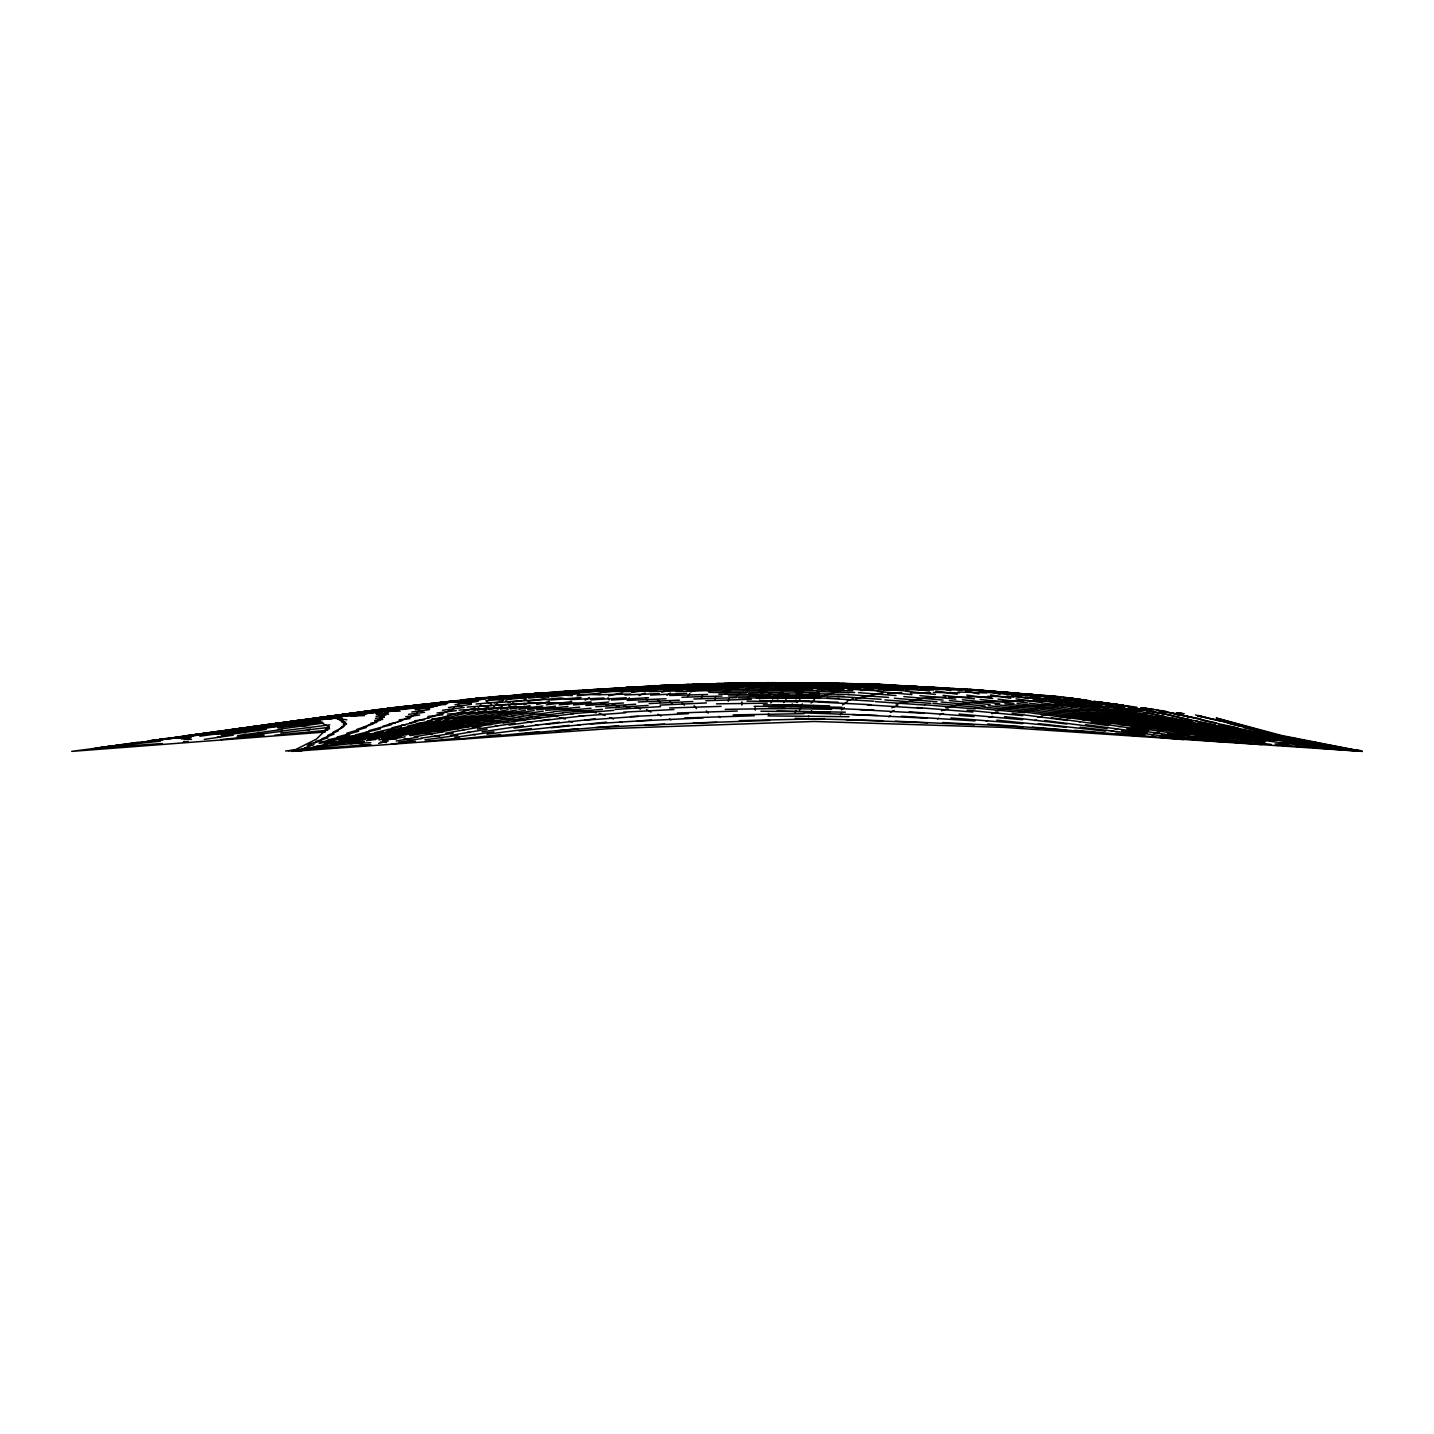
<?xml version="1.0" encoding="UTF-8"?>
<svg xmlns="http://www.w3.org/2000/svg" width="1434" height="1434" viewBox="0 0 1434 1434"><rect width="100%" height="100%" fill="white"/><g stroke="black" fill="none" stroke-linecap="round" stroke-linejoin="round"><path stroke-width="1.5" d="M741.844 705.08L741.916 701.925M728.329 701.262L728.777 698.716M808.4 716.839L808.615 715.763M714.903 699.631L715.602 696.996M379.383 719.348L380.297 716.265M795.207 712.519L795.852 710.655M701.369 698.071L702.552 695.239M782.659 707.912L783.896 705.367M810.676 712.537L811.644 710.708M799.598 709.938L800.907 707.643M770.847 703.019L772.639 699.917M790.636 706.621L792.339 703.897M343.551 725.676L345.719 722.252M415.573 714.777L417.581 711.909M687.549 696.458L689.772 693.5M800.19 706.639L802.305 703.915M783.645 702.588L786.137 699.469M811.501 708.002L813.634 705.42M478.347 707.571L480.838 704.811M452.194 710.117L454.453 707.625M840.252 714.885L841.597 713.415M797.107 702.624L800.011 699.487M772.603 683.695L773.571 682.763M759.428 698.95L761.579 696.996M348.48 742.937L350.828 740.822M811.035 703.09L814.44 700.043M326.97 743.762L328.44 742.597M493.69 706.639L497.15 703.933M841.417 709.902L844.321 707.643M748.189 697.211L750.95 695.149M339.284 729.099L346.562 723.829M811.931 684.269L813.006 683.516M666.971 695.329L670.431 693.052M736.897 695.49L740.392 693.267M585.18 700.115L589.302 697.498M777.497 698.95L780.598 697.014M842.547 704.829L847.1 701.997M888.739 716.875L890.371 715.853M509.016 705.671L513.48 703.072M827.543 684.52L828.691 683.857M772.119 697.157L775.83 695.096M375.027 721.786L382.269 718.04M332.957 732.308L342.923 727.289M795.619 698.985L799.58 697.014M725.479 693.697L729.942 691.475M756.686 683.624L758.192 682.871M890.335 712.393L894.045 710.565M766.616 695.382L771.187 693.142M340.252 743.063L344.59 740.948M795.601 684.072L797.196 683.337M795.924 697.157L800.817 694.988M367.57 725.55L379.974 720.137M524.037 704.793L530.096 702.14M327.454 735.499L338.46 730.748M408.475 717.663L416.864 714.06M891.894 707.804L897.774 705.367M937.46 718.882L938.911 718.273M639.008 695.562L645.139 693.016M813.741 698.985L818.527 697.014M761.096 693.5L766.545 691.313M321.951 738.761L334.014 734.118M297.949 750.717L313.956 744.533M442.281 713.469L451.101 710.153M397.577 721.84L411.666 716.606M796.211 695.239L802.108 693.07M819.71 697.103L825.823 694.952M356.887 729.422L373.449 723.794M847.243 700.814L853.338 698.734M939.557 714.831L943.464 713.523M796.462 693.393L803.399 691.08M428.013 718.058L442.909 713.164M465.1 711.067L475.048 707.876M722.557 691.78L728.167 690.005M986.144 720.997L987.506 720.585M941.564 710.726L948.107 708.79M382.896 726.267L401.914 720.603M448.125 715.96L464.186 711.174M346.741 733.258L366.405 727.504M690.346 691.923L696.35 690.166M825.697 695.114L833.118 692.963M315.928 741.288L327.956 737.901M758.801 691.6L765.129 689.826M477.128 710.422L488.528 707.249M855.453 698.95L863.089 696.816M409.676 722.969L429.591 717.556M475.461 710.708L436.115 720.621M337.313 737.04L358.643 731.268M299.993 751.111L333.853 741.987M728.149 690.238L735.05 688.374M368.807 730.659L391.572 724.636M782.104 684.215L785.402 683.337M759.679 690.112L766.957 688.23M831.684 693.196L840.414 690.937M427.332 721.087L448.322 715.853M486.735 710.26L444.737 720.226M308.758 744.067L320.929 741.073M391.858 727.863L415.752 721.965M536.674 704.632L549.312 701.531M989.084 717.287L992.579 716.426M355.363 734.925L380.584 728.795M488.886 709.83L502.276 706.568M794.777 691.439L802.341 689.611M733.939 688.661L741.719 686.796M374.848 732.631L401.108 726.482M378.648 743.35L388.04 741.145M407.417 726.178L431.616 720.549M700.115 690.292L707.571 688.553M760.683 688.553L768.66 686.707M863.609 697.067L872.894 694.916M896.196 704.202L903.904 702.409M719.241 684.825L725.317 683.426M414.731 725.819L439.88 720.173M498.207 709.794L453.467 719.814M710.206 688.732L718.47 686.886M991.754 713.63L997.939 712.25M661.612 692.138L670.198 690.238M740.016 687.029L748.1 685.273M761.884 686.976L770.13 685.201M783.717 686.958L792.231 685.111M328.296 739.765L349.95 735.104M422.223 725.371L447.982 719.886M790.941 689.897L799.132 688.159M787.194 688.445L795.816 686.617M387.341 731.161L415.035 725.353M393.974 730.82L421.255 725.084M1235.445 742.669L1236.915 742.346M500.43 709.221L516.24 705.922M485.445 714.419L508.138 709.687M184.538 739.496L188.213 738.743M720.531 687.065L729.153 685.291M400.301 730.444L427.762 724.833M406.682 730.157L434.233 724.511M320.248 742.22L339.768 738.277M429.537 724.995L456.263 719.563M436.187 724.851L462.734 719.456M608.643 695.777L622.248 692.998M689.521 688.804L698.914 686.904M342.35 738.169L367.713 733.079M460.386 719.653L485.875 714.544M903.205 702.588L912.526 700.724M367.731 739.37L390.568 734.889M675.45 690.435L684.663 688.625M703.789 687.101L712.949 685.309M411.271 730.014L440.328 724.385M415.896 729.978L444.199 724.457M440.758 724.977L468.864 719.527M366.369 740.769L379.168 738.277M734.692 684.233L738.904 683.409M356.188 736.735L383.183 731.555M339.051 740.589L358.841 736.789M466.355 719.832L492.812 714.741M423.872 730.103L453.198 724.439M724.851 683.946L726.482 683.624M357.066 740.446L370.42 737.901M419.911 729.996L474.618 719.599M686.868 687.173L696.942 685.255M805.209 686.886L814.655 685.076M491.737 714.724L516.957 709.938M432.943 730.748L463.29 725.03M700.581 684.789L704.506 684.036L702.427 684.072M330.842 740.93L351.922 736.986M1034.577 720.531L1036.692 720.137M356.851 739.478L380.512 735.068M427.601 730.372L458.683 724.6M813.437 688.356L823.241 686.528M830.411 691.224L839.912 689.467M871.747 695.114L882.717 693.07M472.073 720.029L499.982 714.939M450.599 725.192L480.408 719.76M456.191 725.568L486.395 720.065M378.899 739.926L401.681 735.785M437.28 731.143L468.864 725.443M367.194 735.481L394.117 730.677M379.185 734.602L406.736 729.691M400.05 734.692L426.83 729.906M384.151 738.546L408.959 734.118M396.196 741.019L418.065 737.094M445.759 733.15L480.82 726.913M761.974 684.215L766.491 683.409M319.137 743.404L333.262 740.912M498.297 715.01L525.489 710.224M369.918 738.026L395.085 733.563M477.934 720.262L507.027 715.1M381.749 738.277L405.947 733.975M441.511 731.645L474.582 725.765M132.555 743.475L134.545 743.117M356.295 738.42L380.297 734.208M395.443 734.118L422.905 729.314M668.459 688.912L679.716 686.94M409.568 734.961L438.463 729.87M821.843 689.754L831.648 688.033M1111.368 731.25L1113.573 730.856M192.712 735.176L196.35 734.531M373.862 734.835L402.04 729.924M359.54 738.277L384.24 733.993M381.928 734.728L409.532 729.942M386.535 734.549L413.566 729.852M461.3 726.196L493.762 720.567M414.265 736.825L443.984 731.681M749.175 684.215L753.692 683.426M225.586 730.731L229.189 730.103M382.502 740.715L405.141 736.807M150.05 740.804L154.478 740.052M669.786 687.191L681.096 685.273M450.491 735.427L487.148 729.207M910.124 700.939L921.22 699.057M238.205 728.723L242.543 728.006M345.827 739.836L370.026 735.767M391.733 734.118L420.144 729.35M372.087 737.936L397.541 733.634M292.428 751.255L350.075 741.557M395.945 734.477L423.568 729.834M410.232 735.606L439.396 730.677M466.857 726.805L500.645 721.105M1189.628 738.152L1192.479 737.668M1226.016 740.751L1227.181 740.553M159.748 739.998L162.167 739.586M275.418 723.614L276.941 723.363M183.373 742.113L188.177 741.306M358.679 739.442L385.782 734.889M483.796 720.764L515.111 715.53M405.643 734.567L434.807 729.709M162.096 739.335L164.408 738.958M194.63 734.656L197.48 734.19M510.146 709.023L530.024 705.725M650.158 690.632L662.383 688.607M945.526 707.554L954.112 706.137M1037.75 717.269L1041.998 716.57M254.768 726.751L257.654 726.285M504.768 715.279L534.129 710.493M181.652 736.825L184.018 736.449M209.454 733.168L212.573 732.666M472.288 727.379L507.672 721.678M1151.825 734.907L1154.191 734.513M345.522 740.733L360.723 738.295M490.464 721.517L523.41 716.247M477.468 729.117L515.164 723.112M302.897 719.868L304.08 719.689M347.96 714.383L356.08 713.11M368.699 739.37L395.641 735.122M398.616 742.22L421.99 738.51M181.419 737.901L186.366 737.112M304.617 719.958L307.001 719.581L289.668 721.947M333.118 715.709L278.429 723.31M376.264 710.26L387.861 708.45M350.918 743.26L363.089 741.378M420.682 738.277L453.198 733.222M235.194 729.709L237.273 729.386M327.902 716.821L333.297 715.996M362.228 711.73L307.593 719.241M364.63 712.626L375.439 710.959M257.744 726.626L259.321 726.393M274.79 724.618L276.386 724.385M395.282 708.181L410.016 705.94M414.462 706.102L432.01 703.449M291.066 722.646L292.751 722.395M324.138 717.807L319.782 718.452L355.13 714.544M304.582 720.226L301.624 720.675L307.987 719.778M334.66 716.928L340.163 716.104M447.175 702.714L468.452 699.541M511.902 715.835L543.307 711.139M496.756 722.252L532.104 716.964M173.138 738.062L179.842 737.076M281.315 723.417L280.311 723.561L325.805 717.376M304.133 721.338L305.442 721.141M381.193 710.852L394.906 708.826M433.91 703.933L453.753 701.011M454.058 702.355L476.339 699.075M631.785 692.317L645.139 690.328M482.039 731.788L523.482 725.694M316.717 720.101L318.617 719.832M204.309 739.388L233.204 735.176M104.933 747.06L138.273 742.22M348.803 715.494L356.905 714.311M397.899 709.059L414.247 706.693M328.153 719.043L332.957 718.344M412.49 707.554L430.809 704.901M427.637 706.353L447.551 703.485M420.592 707.697L439.593 704.972M376.407 714.437L387.987 712.788M415.143 709.633L433.624 706.98M454.954 704.686L478.203 701.316M503.226 723.041L540.618 717.645M790.08 684.807L796.408 683.893M816.878 684.645L821.628 683.964M454.811 737.399L493.87 731.788M1079.39 721.804L1080.465 721.643M1114.863 728.974L1117.588 728.58M129.401 743.888L137.7 742.704M362.856 714.078L373.772 712.501M380.781 712.053L394.189 710.153M424.984 706.281L444.594 703.467M337.635 719.259L342.385 718.577M457.805 702.373L480.462 699.147M458.145 702.911L481.125 699.631M647.075 688.965L660.859 686.994M149.064 740.876L155.464 739.98M173.102 737.865L217.538 731.412M255.216 726.787L306.804 719.51M195.562 735.481L236.968 729.655M351.258 716.337L359.378 715.19M401.932 709.561L418.836 707.159M508.927 725.084L549.778 719.312M951.316 706.155L961.587 704.703M214.132 732.039L266.599 724.708M201.226 734.065L261.544 725.998M250.072 727.11L302.287 719.85M337.259 715.261L378.97 709.454M256.65 726.859L304.976 720.119M308.364 719.492L352.854 713.325M385.083 712.124L398.885 710.188M448.519 707.536L471.374 704.345M519.216 716.767L553.488 711.981M1296.802 742.651L1306.302 742.92M148.616 741.163L177.888 737.112M229.888 730.157L282.552 722.861M235.015 730.067L276.619 724.313M187.065 736.198L283.394 723.112M221.392 735.57L266.258 729.422M340.36 720.764L342.744 720.442M376.049 716.408L385.979 715.028M411.773 712.017L429.178 709.633M916.953 699.236L930.003 697.444M162.132 739.46L203.538 733.814M281.494 723.094L330.125 716.444M199.846 736.198L234.567 731.483M278.106 729.314L323.349 723.112M237.668 735.57L281.924 729.53M518.767 709.292L542.894 705.994M733.168 684.556L739.066 683.767M329.139 743.314L344.214 741.27M526.726 717.771L563.49 712.788M424.894 739.819L457.84 735.355M1287.338 742.866L1293.844 741.987M183.588 736.018L256.507 727.11M220.639 734.369L265.971 728.311M341.937 722.431L344.25 722.127M771.815 684.502L777.264 683.767M226.482 730.139L279.487 723.077M359.092 712.268L399.118 706.962M158.905 739.478L166.254 738.51M145.121 741.898L176.794 737.668M246.881 727.719L296.784 721.105M198.699 734.333L247.024 727.934M254.929 727.253L296.246 721.75M171.005 738.564L211.479 733.186M212.967 733.581L261.149 727.163M183.713 738.259L188.015 737.685M514.035 728.167L559.385 722.198M327.257 716.498L370.062 710.906M296.031 720.675L344.68 714.329M382.591 709.633L375.995 710.493L382.537 709.705M386.983 709.059L393.579 708.181M397.971 707.607L413.351 705.6M168.298 738.42L174.446 737.596M176.543 737.148L284.99 722.539M206.478 733.115L255.485 726.715M105.489 747.042L150.212 741.163M190.632 736L228.454 731.017M221.911 731.788L270.721 725.407M225.174 731.645L273.518 725.335M233.133 731.949L318.545 720.477M234.513 732.218L281.978 725.98M281.387 726.679L319.8 721.625M408.565 714.383L424.589 712.304M442.497 710.278L464.15 707.464M1191.959 736.933L1196.081 736.395M265.057 724.797L316.896 718.093M401.52 707.607L405.876 707.034M412.4 706.191L418.943 705.349M423.299 704.793L427.637 704.219M257.17 726.733L285.599 723.059M289.973 722.485L296.533 721.643M266.025 725.98L285.258 723.489M289.525 722.951L298.075 721.84M304.474 721.015L308.758 720.46M270.578 725.783L299.204 722.091M305.8 721.23L310.21 720.675M279.666 726.213L320.194 720.979M375.457 718.38L384.222 717.251M343.318 724.134L345.97 723.794M624.256 690.794L640.729 688.643M534.075 718.721L573.654 713.63M1154.101 733.33L1158.941 732.702M342.636 714.813L349.287 713.971M353.714 713.397L360.364 712.537M364.792 711.981L371.442 711.121M309.69 719.133L338.155 715.494M342.529 714.921L349.089 714.078M275.059 723.65L317.237 718.273M321.664 717.699L326.11 717.143M360.167 712.895L355.811 713.451L360.221 712.985M366.71 712.071L371.065 711.515M377.608 710.672L381.982 710.117M202.517 733.975L253.442 727.432M403.008 707.804L407.346 707.249M426.866 704.775L431.204 704.219M437.711 703.395L442.048 702.839M178.587 737.739L184.072 737.04M214.419 733.706L264.806 727.235M270.094 726.196L313.454 720.675M277.837 727.63L322.166 721.965M281.387 731.053L329.784 724.851M487.004 734.19L531.405 728.562M311.268 719.205L317.756 718.38M322.076 717.842L328.547 717.018M312.271 719.241L316.573 718.703M325.159 717.627L329.462 717.072M335.915 716.265L340.199 715.727M403.295 707.751L407.597 707.213M237.004 737.004L281.835 731.34M765.648 685.004L772.603 684.126M777.909 684.968L784.721 684.108M1227.199 739.962L1230.247 739.568M1241.862 739.944L1243.224 739.765M323.224 717.592L329.748 716.767M334.104 716.229L338.46 715.691M344.985 714.885L349.34 714.329M334.803 716.355L339.069 715.835M95.271 748.118L122.732 744.676M405.625 716.731L419.714 714.992M546.372 704.811L571.7 701.638M957.123 704.757L969.061 703.252M1118.628 726.679L1121.334 726.357M374.615 720.406L382.699 719.42M437.083 712.985L456.299 710.637M341.937 726.59L343.909 726.339M753.173 684.843L760.128 683.982M324.46 743.583L330.949 742.776M302.198 720.693L306.571 720.173M301.373 720.585L342.565 715.674M646.519 686.653L655.625 685.577M280.795 733.061L329.318 727.325M527.569 709.579L555.585 706.227M995.411 710.888L1003.746 709.884M363.716 711.497L400.409 707.213M332.222 716.068L371.8 711.425M577.06 695.866L600.577 693.106M370.779 723.202L376.748 722.485M540.636 720.854L584.122 715.709M327.49 736.502L328.458 736.395M1157.596 731.591L1162.472 731.035M1320.965 747.096L1323.743 746.773M386.732 708.88L418.567 705.241M399.226 719.85L409.999 718.613M325.285 729.261L329.605 728.759M285.653 751.004L364.2 742.095M391.195 744.067L415.43 741.324M460.87 700.24L483.778 697.659M352.961 713.702L387.108 709.866M274.199 724.511L309.619 720.531M650.391 686.743L660.984 685.56M363.86 726.769L366.495 726.464M519 730.999L569.137 725.335M436.474 702.929L463.307 699.935M479.53 698.627L503.603 695.974M274.808 724.152L277.336 723.883M551.23 696.727L577.83 693.787M699.935 684.556L703.431 684.179M304.922 747.741L307.001 747.508M546.085 724.349L595.235 718.882M962.859 703.341L976.59 701.835M1197.444 736.144L1204.327 735.373M411.934 705.618L442.963 702.23M409.73 706.245L443.339 702.696M338.227 716.48L367.498 713.307M221.75 731.25L223.991 731.017M427.888 716.444L443.034 714.777M387.288 708.306L422.743 704.506M432.548 703.7L455.94 701.118M462.698 700.401L469.061 699.702M475.425 699.021L481.77 698.34M120.761 744.73L122.446 744.551M536.764 709.848L567.882 706.478M321.324 739.657L322.542 739.532M459.167 739.066L500.556 734.656M403.223 706.747L431.885 703.736M498.082 696.978L523.518 694.307M373.79 711.354L402.309 708.324M394.475 709.095L417.652 706.657M601.294 692.479L620.743 690.435M746.379 685.452L754.284 684.627M389.367 723.758L395.443 723.112M763.605 685.488L771.402 684.645M1000.179 709.705L1009.912 708.683M449.738 701.997L456.102 701.351M464.598 700.473L468.828 700.025M290.51 721.499L291.443 721.392M478.436 699.003L485.015 698.322L476.213 699.093M500.341 696.745L475.927 698.107M423.478 704.721L430.092 704.04M449.953 702.015L454.363 701.567M493.619 697.677L502.097 696.816M508.443 696.189L519.036 695.114M522.765 694.719L543.54 692.622M319.083 717.627L321.61 717.376M617.57 688.445L630.781 687.083M528.877 698.107L556.267 695.311M290.009 722.754L319.567 719.743M304.295 721.338L331.057 718.613M658.815 686.85L670.987 685.595M101.653 747.239L160.303 741.217M712.913 684.771L719.886 684.072M221.284 739.568L264.125 735.176M313.956 742.669L315.749 742.489M551.373 727.755L606.528 722.144M437.101 703.413L443.733 702.75M452.57 701.853L456.98 701.405L452.678 701.62M465.817 700.527L470.227 700.079M479.476 699.129L485.965 698.466M654.442 686.778L666.147 685.595M202.857 733.33L209.884 732.631M159.479 739.299L165.681 738.671M414.749 720.746L424.518 719.76M797.412 685.362L805.729 684.538M336.775 737.668L341.471 737.201M507.134 699.469L534.075 696.852M622.446 688.553L637.198 687.119M251.506 726.751L254.463 726.464M545.673 710.493L579.677 707.195M346.454 734.298L349.502 733.993M334.176 743.045L357.729 740.769M1004.929 708.557L1016.079 707.482M435.667 703.467L444.038 702.678M356.672 714.401L379.956 712.178M192.228 735.015L196.171 734.638M730.533 685.452L738.815 684.663M740.303 684.771L747.383 684.09M379.472 727.719L380.906 727.576M327.328 740.5L332.688 739.998M425.378 741.396L459.454 738.116M492.077 736.269L539.22 731.734M419.069 704.703L444.432 702.355M463.594 700.599L470.137 699.971M398.168 707.052L411.845 705.761M485.75 700.832L511.544 698.394M716.211 685.524L724.851 684.699M559.099 704.847L591.041 701.889M802.968 684.556L808.83 684M274.844 735.194L327.741 730.211M535.975 693.733L557.647 691.744M531.1 694.755L535.42 694.361M633.344 688.678L648.831 687.262M530.831 700.742L560.748 697.982L571.055 699.667M780.705 685.398L788.467 684.681M545.637 693.303L552.198 692.712L543.629 692.963M560.927 691.923L567.488 691.331M704.542 684.269L706.012 684.143M727.002 684.932L734.387 684.269M166.434 738.456L186.259 737.201M401.861 725.084L405.732 724.726M554.223 711.569L591.005 708.253M345.648 738.976L352.244 738.385M524.575 733.545L578.296 728.723M413.637 705.528L417.76 705.169M421.901 704.793L428.085 704.255M451.531 701.943L457.769 701.387M542.823 693.913L566.287 691.833M374.077 710.063L382.125 709.346M627.698 688.589L643.203 687.227M346.616 713.845L352.836 713.29M607.747 690.561L626.783 688.876M703.216 685.506L712.25 684.717M271.833 724.367L274.002 724.17M717.789 684.932L725.299 684.251M366.423 731.985L369.524 731.716M352.029 735.893L358.052 735.355M494.676 697.085L519.359 694.898M448.77 701.979L453.108 701.602M600.882 690.471L620.33 688.768M512.404 701.818L541.407 699.272M229.064 730.085L232.882 729.745M366.674 734.423L372.715 733.885M1009.715 707.374L1022.227 706.281M1276.762 745.447L1280.526 745.124M461.551 699.864L483.097 698.035M515.129 695.382L537.983 693.429M480.659 698.215L502.474 696.368M440.202 702.266L457.428 700.796M500.018 697.211L524.342 695.114M460.26 700.473L469.097 699.738M480.533 699.057L484.8 698.681M588.782 690.148L605.811 688.696M594.536 690.328L613.358 688.714M402.273 707.249L406.127 706.926M476.124 704.022L502.115 701.782M494.21 702.911L521.833 700.545M319.155 719.653L341.937 717.717M560.479 691.923L580.322 690.256M567.147 692.12L589.016 690.292M549.993 694.038L574.586 691.977M557.557 694.181L582.491 692.102M691.6 685.434L700.921 684.663M562.737 712.644L602.37 709.346M387.377 729.601L388.578 729.512M474.546 698.663L497.508 696.799M521.205 695.526L545.529 693.518M527.497 695.669L552.861 693.59M573.528 704.954L608.715 702.068M823.403 686.312L834.391 685.416M338.101 739.227L344.662 738.689M555.854 730.874L618.61 725.676M519.915 694.791L540.152 693.178M494.712 697.372L503.155 696.691M509.482 696.189L513.713 695.848M505.449 697.265L530.688 695.239M510.988 697.372L559.995 693.697M388.148 708.629L394.673 708.109M550.728 700.007L581.093 697.551M839.732 684.878L846.974 684.305M1045.404 714.007L1052.556 713.451M479.135 698.752L502.85 696.87M483.796 698.824L508.12 696.924M488.367 698.932L513.48 696.942M574.389 692.228L597.136 690.453M582.204 692.353L604.7 690.596M571.216 713.756L613.788 710.386M1041.353 714.957L1047.286 714.49M223.794 730.659L227.164 730.39M325.428 732.021L71.7 751.38L271.098 725.263L317.47 720.836L329.085 726.715L316.394 739.137L292.034 751.38L609.504 728.615L814.189 721.463L1004.607 727.432L1362.3 751.38L1281.906 735.552L1216.157 718.04L1281.996 736.431L1362.3 751.38L1333.441 749.229M323.618 742.364L328.78 741.97M288.449 750.807L370.044 744.515M263.569 725.245L266.849 725.012M826.576 685.076L841.704 684.807M340.862 742.884L364.469 741.109M482.111 706.263L508.729 704.291M578.655 716.229L625.69 712.752M467.126 707.087L492.077 705.295M497.204 705.367L525.292 703.359M342.565 742.4L356.743 741.378M1086.685 719.133L1089.822 718.9M835.484 687.728L847.548 686.868M584.767 720.173L638.399 716.373M564.082 691.618L574.998 690.865M581.541 690.417L594.626 689.539M673.711 685.201L680.11 684.753M101.205 747.741L162.024 743.529M585.897 705.474L623.449 702.965M1249.48 738.277L1252.205 738.098M512.44 704.417L541.693 702.499M1049.491 713.003L1057.79 712.465M1082.885 719.958L1085.179 719.796M589.231 690.023L599.788 689.342M604.001 689.073L620.886 687.979M595.755 706.765L635.692 704.219M590.503 724.009L651.448 720.101M614.541 688.445L646.967 686.42M611.422 700.007L648.383 697.695M605.489 708.091L648.096 705.438M615.114 709.436L660.608 706.639M591.955 690.471L600.631 689.933M614.254 689.019L625.081 688.374M638.076 687.603L644.565 687.209M697.193 684.771L703.753 684.359M812.558 685.129L821.467 684.592M471.212 709.543L494.443 708.127M887.61 693.482L901.735 692.622M335.215 742.453L349.627 741.575M1200.993 735.05L1206.765 734.71M1240.876 739.388L1249.122 738.886M635.316 687.029L672.725 684.896M640.263 687.047L671.112 685.237M636.714 687.549L675.396 685.291M706.03 684.61L712.716 684.215M590.898 699.864L626.246 697.784M458.934 710.117L481.215 708.826M847.835 689.109L860.454 688.356M447.426 714.078L464.867 713.057M313.132 746.773L320.714 746.325M1199.129 734.262L1206.836 733.814M657.292 686.187L688.571 684.43M650.032 687.065L679.77 685.38M712.967 684.251L717.108 684.018M838.316 686.061L851.402 685.309M483.688 708.862L507.475 707.536M860.4 690.525L873.127 689.808M1053.578 711.999L1063.024 711.461M1208.414 733.76L1215.745 733.348M608.912 688.625L639.456 686.922M621.03 688.714L649.871 687.101M448.161 701.656L473.758 700.24M461.461 701.172L476.805 700.348M350.308 743.798L370.743 742.669M1090.539 718.273L1094.411 718.058M1122.822 725.084L1124.686 724.977M1233.885 737.721L1238.205 737.488M615.025 688.643L644.619 687.029M1167.419 729.171L1172.887 728.884M668.316 686.187L681.437 685.506M597.422 690.31L623.79 688.929M626.855 688.714L655.32 687.227M604.18 690.417L630.351 689.037M1094.303 717.43L1099.089 717.179M677.565 685.291L686.366 684.843M582.867 690.148L611.709 688.714M670.252 685.739L685.058 685.004M689.288 684.789L704.112 684.036M766.348 682.942L772.281 682.656M650.642 695.096L686.743 693.303M623.593 712.124L673.89 709.543M630.548 716.606L688.374 713.684M596.114 727.54L664.641 724.098M556.948 691.744L583.853 690.417M695.149 684.681L719.51 683.588M673.908 686.223L680.505 685.9M534.362 693.357L559.278 692.138M543.289 693.411L565.821 692.335M753.011 683.158L759.124 682.871M425.952 705.295L445.615 704.524M432.01 718.739L443.662 718.183M637.27 721.033L703.09 717.878M1126.748 724.349L1128.307 724.278M683.032 685.255L692.299 684.825M590.306 690.148L617.588 688.894M570.535 699.577L603.947 698.035M649.208 703.574L692.837 701.495M468.076 713.057L486.359 712.196M659.998 705.098L706.406 702.929M244.694 728.687L247.957 728.526M169.535 737.901L183.444 737.237M496.415 708.109L520.255 707.034M235.284 730.444L238.833 730.282M1160.482 730.318L1166.451 730.031M1262.243 740.571L1266.276 740.392M679.501 684.86L683.086 684.699M728.006 683.893L731.537 683.731M565.785 691.744L590.378 690.686M574.192 691.851L597.351 690.829M582.096 691.977L604.807 690.955M552.108 693.447L572.471 692.568M638.291 701.979L679.393 700.168M457.697 713.487L475.676 712.698M207.751 733.599L211.336 733.437M740.858 683.373L747.222 683.104M515.003 694.898L538.091 693.931M560.551 693.536L579.497 692.73M495.537 696.53L517.047 695.615M627.232 700.419L666.093 698.77M1164.175 729.709L1169.427 729.494M1202.355 733.742L1209.059 733.455M674.536 685.219L682.226 684.896M523.069 694.934L543.665 694.092M624.865 694.988L659.282 693.59M290.546 722.718L292.787 722.628M929.895 697.695L945.813 697.067M424.267 723.112L430.343 722.879M645.049 725.192L716.749 722.342M307.324 745.339L311.716 745.16M1171.04 728.562L1175.934 728.347M1235.445 737.399L1240.553 737.184M1279.863 743.332L1289.112 742.973L1286.226 742.238M411.899 706.603L431.401 705.851M377.895 711.479L397.075 710.744M531.064 694.97L549.294 694.289M502.617 696.512L521.743 695.813M509.733 696.548L526.403 695.956M449.953 717.86L462.375 717.394M761.167 683.211L769.359 682.925M773.016 683.068L781.978 682.745M326.719 717.699L327.902 717.645M440.919 718.255L453.072 717.842M538.879 695.006L555.101 694.468M488.134 698.125L503.782 697.605M852.782 687.406L869.291 686.85M693.931 699.021L736.574 697.605M677.386 713.003L737.309 711.031M247.526 728.562L251.165 728.436M378.666 733.132L382.645 733.007M693.214 723.005L769.628 720.442M754.678 683.283L760.665 683.086M675.934 691.6L710.762 690.507M705.833 700.724L751.291 699.254M416.685 723.453L422.331 723.274M684.538 717.968L754.212 715.763M515.2 695.705L519.377 695.58M681.885 697.265L722.037 696.028M478.687 712.411L496.827 711.873M669.535 707.966L721.087 706.37M973.112 701.961L988.958 701.477M385.764 732.451L390.12 732.326M365.204 736.395L371.406 736.216M366.423 737.345L370.958 737.201M361.888 739.245L365.58 739.119M730.175 683.552L736.269 683.373M732.846 683.677L764.842 682.781M482.057 698.053L499.928 697.551M295.332 722.539L296.462 722.503M294.221 723.041L295.852 723.005M686.904 684.538L733.634 683.265M681.885 684.986L713.935 684.126M686.922 689.879L720.764 688.965M669.732 695.472L707.589 694.486M281.225 723.507L283.412 723.453M353.66 737.918L362.175 737.685M664.946 685.183L759.07 682.817M684.645 684.968L769.233 682.638M672.331 685.416L703.001 684.663M571.449 690.776L575.41 690.668M583.315 690.471L587.259 690.381M678.157 688.266L710.278 687.46M649.243 691.618L682.548 690.758M868.072 688.786L886.355 688.32M528.68 703.449L557.306 702.714M401.628 708.575L419.14 708.145M458.934 717.376L471.714 717.054M390.657 732.2L395.282 732.075M126.031 744.138L129.687 744.049M666.469 685.434L697.462 684.717M778.68 683.158L789.758 682.907M692.676 686.581L724.08 685.828M697.946 688.195L730.748 687.406M663.673 689.915L696.458 689.145M850.989 685.739L870.689 685.273M422.797 706.496L437.388 706.155M400.713 728.275L401.645 728.239M1244.766 736.664L1249.122 736.556M660.895 685.327L694.128 684.717M698.985 684.484L731.107 683.785M765.29 683.247L775.436 683.176M708.97 686.51L740.715 685.846M516.76 696.494L531.154 696.171M463.039 701.423L476.231 701.118M1017.154 706.191L1031.279 705.887M431.849 722.7L438.356 722.557M739.317 720.621L824.55 718.703M393.239 732.398L398.222 732.272M660.393 686.528L690.489 685.936M640.747 689.933L671.811 689.306M600.093 694.683L630.799 694.074M439.629 722.342L452.893 722.109M420.001 727.343L420.933 727.325M783.573 683.283L795.368 683.068M676.489 686.51L707.338 685.918M623.109 691.618L653.796 691.045M883.792 690.184L902.972 689.808M1212.788 732.828L1220.495 732.684M741.503 683.498L773.374 682.996M658.547 688.177L689.629 687.657M733.168 714.885L803.99 713.666M1059.565 711.139L1069.764 710.959M225.873 730.731L230.085 730.659M397.989 732.236L402.112 732.165M368.843 736.18L374.919 736.072M359.36 745.429L371.836 745.232M735.517 684.054L767.351 683.588M639.223 688.195L668.71 687.764M598.57 689.091L611.547 688.894M908.296 686.635L911.361 686.581M910.572 692.998L930.576 692.694M725.192 709.364L785.276 708.432M346.132 715.889L364.505 715.62M720.854 684.018L752.725 683.606M494.282 698.035L507.564 697.856M716.498 703.861L767.262 703.162M176.561 737.596L191.224 737.399M1271.241 739.819L1275.167 739.765M1322.542 746.702L1329.461 746.612M720.244 684.359L751.99 683.964M1099.627 716.767L1105.13 716.695M1260.307 737.793L1265.451 737.739M1275.113 743.959L1288.969 743.798M728.096 684.592L759.59 684.251M680.917 685.201L723.166 684.95M948.788 697.229L968.792 697.014M987.829 701.477L1006.202 701.298M383.72 711.246L400.247 711.085M1247.508 736.574L1252.402 736.52M700.688 684.556L732.111 684.287M705.851 684.735L746.433 684.448M704.972 685.237L736.108 684.968M827.508 684.161L844.393 684.018M719.043 685.183L750.305 684.914M1027.497 705.725L1042.966 705.6M488.026 712.124L505.575 711.963M1175.127 728.113L1180.487 728.078M369.434 737.184L375.027 737.148M735.481 683.48L772.783 683.104M618.413 689.808L646.573 689.629M1185.9 727.827L1190.865 727.791M1180.774 727.97L1185.434 727.934M1217.538 732.702L1224.206 732.649M740.069 683.104L799.706 682.96M705.403 684.215L737.04 684.036M508.729 707.428L531.44 707.321M1037.893 705.313L1054.599 705.223M466.91 717.143L479.35 717.054M1191.098 727.683L1196.261 727.665M376.049 737.148L382.269 737.112M727.863 683.283L781.189 682.996M716.785 683.516L743.099 683.426M754.194 683.211L805.083 683.122M845.612 684.341L865.365 684.287M841.543 684.43L867.014 684.341M1067.183 710.69L1078.296 710.655M1106.564 716.444L1112.479 716.426M1212.59 733.294L1218.846 733.276M1225.281 733.025L1231.501 733.007M1250.556 737.972L1257.098 737.954M715.01 683.695L719.276 683.695M1002.689 701.065L1023.284 701.047M1120.492 715.835L1127.124 715.835M351.24 739.514L355.005 739.514M729.637 684.036L738.564 684.018M786.621 682.925L797.465 682.942M740.984 683.211L744.838 683.211M806.41 683.229L821.001 683.247M767.746 683.749L799.778 683.803M851.904 684.233L900.032 686.044M867.767 686.922L893.328 686.976M1113.537 716.122L1119.793 716.14M757.17 683.193L789.005 683.283M728.705 683.426L733.043 683.444M598.068 691.421L623.969 691.511M1074.873 710.278L1095.092 709.938M215.01 733.832L219.402 733.849M821.825 683.391L831.702 683.444M777.353 684.269L809.152 684.43M785.742 684.86L817.38 685.04M571.861 691.815L576.181 691.833M462.573 722.467L474.009 722.951M407.328 731.716L411.02 731.734M379.885 735.785L385.119 735.803M792.41 683.014L815.749 683.211M852.477 683.964L873.27 684.09M816.878 683.839L848.139 684.036M758.622 684.018L790.475 684.233M1048.397 704.829L1066.125 704.936M480.426 717.448L491.629 717.52M816.52 683.283L832.58 683.426M794.723 683.373L826.468 683.659M740.876 684.287L784.99 684.681M768.66 684.896L800.495 685.183M751.613 684.932L783.376 685.183M738.026 697.784L782.982 698.161M451.513 722.234L458.109 722.288M403.922 731.716L407.973 731.752M382.071 735.767L387.556 735.803M316.305 746.361L326.199 746.451M772.675 682.978L804.402 683.301M813.867 683.301L809.439 683.247L822.345 683.426M822.704 683.391L848.014 683.659M823.815 683.695L856.6 683.964M863.698 684.43L886.337 684.645M748.333 683.659L780.15 683.964M734.549 684.878L766.114 685.201M886.75 688.248L913.799 688.517M625.977 687.37L635.531 687.478M718.757 694.164L758.532 694.594M967.86 696.745L991.611 696.96M760.916 711.228L830.161 711.945M768.015 715.889L849.018 716.713M407.865 732.129L411.648 732.182M1278.411 742.561L1296.82 742.74M771.564 682.656L817.882 683.301M822.058 683.337L828.314 683.426M810.443 683.211L872.535 684.269M812.092 684.018L844.142 684.359M803.327 684.108L835.18 684.484M765.415 684.359L797.232 684.717M708.916 692.353L746.505 692.801M728.49 695.938L770.65 696.404M754.141 706.299L812.433 706.98M520.757 707.518L540.905 707.769M456.98 722.324L463.343 722.395M255.127 728.795L258.909 728.831M800.351 683.122L894.726 685.237M751.828 683.014L754.625 683.05M780.365 683.48L828.511 684.09M906.342 689.646L933.642 690.005M743.672 690.471L780.239 690.937M707.356 690.65L743.368 691.134M752.545 695.848L795.404 696.404M793.253 697.695L839.033 698.304M756.381 697.695L801.714 698.268M747.024 701.136L796.444 701.782M496.182 712.232L512.512 712.447M473.632 717.215L485.534 717.376M1257.941 736.574L1263.426 736.646M1282.552 739.836L1285.294 739.872M779.469 682.745L824.12 683.337M840.557 683.534L865.096 683.893M885.746 685.721L910.034 686.079M910.303 687.101L933.301 687.424M957.374 689.234L962.447 689.324M933.426 692.443L959.525 692.855M748.691 693.966L789.112 694.576M1017.871 700.581L1040.062 700.903M774.808 697.659L820.373 698.322M487.094 717.609L497.867 717.771M181.849 737.901L189.862 738.026M825.518 683.337L863.125 683.893M783.681 682.817L831.254 683.642M827.794 684.341L858.912 684.843M790.009 684L846.472 685.004M937.352 688.499L956.191 688.804M777.569 688.75L812.486 689.324M745.77 688.894L780.849 689.449M780.365 690.238L816.771 690.829M744.712 692.084L782.928 692.73M763.264 704.793L819.728 705.725M768.732 708.253L831.756 709.328M776.977 711.067L845.343 712.178M504.302 712.501L519.484 712.734M332.778 742.238L340.593 742.346M822.704 683.265L839.93 683.57M849.466 683.677L872.105 684.072M714.275 689.001L748.907 689.629M801.445 695.633L844.106 696.404M776.869 695.687L819.872 696.458M760.217 700.563L809.547 701.495M772.926 704.739L829.569 705.815M1230.372 732.684L1237.578 732.81M1288.001 742.185L1302.825 742.453M240.087 731.286L246.523 731.394M828.529 683.373L853.965 684.036M801.427 684.556L832.616 685.165M727.97 685.828L760.145 686.456M774.736 687.191L808.274 687.872M721.159 687.406L754.481 688.051M778.913 693.769L819.406 694.54M783 706.12L842.134 707.303M1308.131 743.009L1312.074 743.081M850.38 683.875L875.367 684.43L878.182 686.223M880.978 685.093L888.578 685.255M793.988 685.631L825.876 686.33M771.815 685.703L804.133 686.366M749.821 685.721L782.193 686.456M801.893 687.083L834.803 687.8M809.708 688.517L843.801 689.27M987.65 696.315L1013.713 696.852M809.439 693.626L849.394 694.468M773.535 700.527L823.564 701.602M302.431 724.349L304.223 724.385M391.159 736.072L396.537 736.198M747.849 687.244L781.476 688.015M817.434 689.951L852.889 690.758M780.849 691.815L819.029 692.676M847.745 683.928L873.826 684.556M931.437 687.764L938.302 687.944M787.427 700.939L838.048 702.194M548.469 702.965L569.603 703.485M385.746 737.739L394.852 737.972M834.122 683.48L854.055 684M1003.244 692.479L1007.26 692.586M817.398 691.582L854.7 692.55M512.619 712.716L526.278 713.074M981.304 690.776L985.445 690.901M577.884 694.164L599.753 694.791M795.189 718.326L882.752 720.728M417.796 732.075L422.654 732.2M830.268 683.588L845.379 684.036M1202.158 727.827L1207.141 727.97M303.936 722.861L306.589 722.951M884.33 686.277L915.806 687.262M715.978 683.767L718.434 683.839M1212.77 728.203L1218.721 728.382M907.776 687.693L938.894 688.732M931.437 689.162L961.766 690.148M957.948 691.977L986.807 692.909M820.642 683.265L836.237 683.803M724.905 683.624L726.679 683.677M804.366 712.877L877.483 715.423M532.982 707.607L550.172 708.199M860.992 684.753L892.611 685.918M791.676 682.871L798.415 683.122M410.823 732.2L416.057 732.398M423.012 733.079L426.615 733.204M954.542 688.876L965.279 689.288M1271.635 737.936L1278.895 738.223M370.008 739.424L375.547 739.639M902.757 685.99L916.9 686.563M844.877 684.018L863.68 684.771M1242.256 733.33L1247.938 733.545M846.096 719.653L927.726 722.861M1260.558 736.574L1266.688 736.825M296.766 723.094L299.545 723.202M928.784 687.442L940.955 687.926M1128.486 715.727L1135.208 716.014M1229.081 732.882L1236.431 733.186M1234.602 732.738L1241.557 733.025M905.105 686.241L914.551 686.635M811.931 707.428L873.826 710.135M1297.34 742.22L1310.031 742.776M306.034 723.274L307.952 723.345M256.292 729.028L260.199 729.189M876.228 684.502L893.328 685.255M952.033 688.535L967.789 689.252M653.259 685.703L659.64 685.99M1091.919 709.669L1104.539 710.242M556.625 694.898L572.435 695.615M895.3 721.194L974.421 724.779M891.554 685.344L863.519 683.659M926.597 687.119L943.124 687.89M811.429 683.193L820.409 683.606M1207.733 727.988L1212.662 728.221M1196.834 727.594L1201.351 727.809M1264.376 737.703L1268.534 737.883M421.901 732.326L426.113 732.523M1146.788 716.48L1152.649 716.767M1155.983 716.857L1161.343 717.125M380.028 737.148L384.312 737.345M900.875 685.667L918.782 686.563M818.509 702.086L871.155 704.721M852.37 714.526L926.74 718.201M393.651 736.198L399.459 736.484M1060.138 704.542L1078.171 705.474M1137.664 716.086L1143.902 716.408M238.116 730.408L241.109 730.551M813.347 685.022L844.447 686.707M1113.429 710.547L1125.547 711.192M544.992 707.769L559.654 708.557M457.482 728.669L458.611 728.723M944.576 688.625L975.245 690.31M942.676 722.539L1022.926 726.895M919.23 687.155L975.102 690.13M801.104 683.014L805.478 683.265M822.991 684.233L831.738 684.717M1124.381 711.013L1135.853 711.658M1102.603 710.063L1115.096 710.762M860.077 709.651L924.303 713.307M945.364 688.23L974.457 689.951M870.528 684.197L925.504 687.513M850.075 689.198L883.452 691.152M475.12 723.238L479.942 723.525M181.204 738.815L191.547 739.406M921.309 686.707L973.435 689.718M872.392 683.982L949.433 688.553M829.892 684.789L859.826 686.599M825.679 686.348L857.371 688.248M837.922 687.764L870.366 689.7M1033.287 700.348L1055.998 701.71M1073.026 705.116L1090.844 706.191M1327.328 746.505L1333.405 746.863M351.724 742.005L362.282 742.633M895.587 685.416L924.07 687.137M821.539 683.193L845.935 684.717M1086.022 705.761L1103.409 706.837M826.773 698.34L873.826 701.208M481.716 723.829L485.785 724.08M871.442 684.036L898.132 685.703M867.265 704.847L922.403 708.324M901.466 716.247L974.923 720.908M494.605 717.842L504.302 718.452M1025.202 694.11L1029.074 694.379M1099.125 706.406L1115.849 707.482M380.351 742.059L386.355 742.436M1043.378 695.526L1054.653 696.279M837.402 696.44L881.139 699.326M978.454 690.328L988.277 691.009M1000.771 692.12L1009.715 692.73M842.367 683.426L862.049 684.753M1064.566 702.14L1086.255 703.628M1048.81 701.208L1071.234 702.714M1280.813 745.16L1357.926 750.466M1020.972 693.68L1033.287 694.522M846.508 686.115L875.565 688.141M862.838 687.549L891.572 689.575M847.96 694.576L888.542 697.408M875.403 701.602L924.715 705.026M1080.519 703.072L1101.043 704.542M488.313 724.403L491.647 724.636M998.512 691.797L1011.992 692.783M982.344 691.349L990.589 691.941M998.817 692.55L1005.001 692.998M878.988 688.929L907.776 691.063M884.903 699.953L930.827 703.359M909.156 711.802L973.883 716.534M975.98 689.951L990.769 691.045M1013.246 693.285L1041.03 695.347M1001.219 692.873L1007.385 693.339M1015.595 693.966L1025.866 694.737M1237.99 742.077L1242.436 742.4M1257.976 743.565L1264.627 744.067M1275.74 744.891L1286.836 745.734M1295.709 746.397L1309.027 747.383M1315.695 747.885L1329.013 748.889M1023.016 693.859L1031.261 694.486M1031.154 695.257L1044.311 696.279M1025.113 697.265L1051.122 699.272M858.446 692.658L895.999 695.526M1035.993 694.952L1062.038 696.978M968.416 689.844L998.315 692.174M1052.197 696.978L1060.586 697.641M1006.901 696.01L1033.376 698.107M950.885 717.95L1022.747 723.632M1160.034 736.986L1223.919 741.97M987.668 724.009L1066.663 730.247M968.506 689.646L998.243 692.03M1036.621 694.916L1061.393 696.888M1077.436 699.2L1071.108 698.304M1062.271 699.738L1085.879 701.62M183.731 741.557L187.836 741.88M969.061 689.485L997.67 691.833M1013.677 693.07L1040.582 695.275M1043.594 698.448L1068.599 700.491M848.086 684.466L873.575 686.563M894.386 698.25L936.958 701.746M924.589 704.775L975.048 708.916M916.792 707.5L972.879 712.035M1210.708 740.428L1261.651 744.587M502.653 718.542L518.14 719.922M969.976 689.36L996.773 691.618M991.934 691.188L1040.08 695.167M991.27 691.26L1019.233 693.572M887.037 685.004L902.237 686.259M1286.226 742.059L1294.956 742.794M521.367 712.967L533.824 714.007M1002.115 693.375L1030.311 695.777M1044.597 696.44L1070.14 698.645M981.197 691.833L1010.056 694.325M932.942 703.377L979.96 707.482M1032.157 727.11L1103.732 733.33M1023.249 694.863L1050.333 697.247M903.85 696.601L943.106 700.079M959.041 714.024L1022.603 719.707M461.802 702.57L471.338 703.413M877.429 691.493L911.899 694.612M1320.23 744.138L1324.801 744.551M1074.711 730.282L1142.719 736.359M536.334 696.153L548.792 697.283M941.188 701.997L984.997 706.012M1249.104 733.76L1256.793 734.459M518.749 720.047L525.095 720.639M974.349 708.02L1024.826 712.734M1280.114 738.474L1283.251 738.779M1284.344 743.404L1360.364 750.484M910.303 686.259L924.948 687.639M1296.121 742.059L1301.875 742.615M1115.562 733.204L1183.426 739.621M568.348 702.732L581.81 704.004M375.798 713.003L388.596 714.222M404.083 738.761L410.178 739.335M933.373 687.621L947.731 689.001M919.911 695.633L955.779 699.129M967.09 710.224L1022.603 715.638M426.167 733.957L432.064 734.531M949.416 700.581L990.034 704.578M981.304 706.872L1028.787 711.515M1270.488 735.839L1274.45 736.234M391.016 738.492L396.626 739.03M1223.292 728.938L1228.185 729.44M1289.345 739.03L1291.909 739.299M870.33 685.918L890.765 687.979M1237.434 730.498L1242.919 731.053M1280.813 738.134L1284.936 738.564M1199.29 723.776L1200.85 723.937M1252.724 732.165L1256.525 732.559M988.313 705.689L1032.713 710.332M1258.604 734.584L1264.627 735.194M1304.205 741.002L1305.711 741.163M1161.468 734.853L1220.639 740.966M996.827 720.173L1065.964 727.289M419.033 707.751L429.734 708.862M408.17 740.141L412.418 740.589M1109.235 703.646L1118.072 704.56M962.339 699.756L999.731 703.664M1202.391 738.116L1250.806 743.188M462.716 729.978L463.863 730.103M530.938 713.791L541.765 714.957M905.84 691.242L935.309 694.45M1217.376 725.891L1219.76 726.142M1235.785 728.024L1238.349 728.311M1317.147 743.224L1319.764 743.511M323.295 746.379L326.576 746.72M1004.75 703.897L1043.683 708.181M995.214 704.56L1036.746 709.095M1172.385 718.309L1176.418 718.757M890.837 687.334L909.712 689.449M943.106 695.347L974.475 698.878M1038.324 723.614L1105.542 731.161M434.448 735.463L439.431 736.036M1143.938 712.644L1153.545 713.756M1196.171 721.159L1197.749 721.338M980.139 699.433L1013.892 703.341M1268.57 733.903L1269.538 734.011M829.318 683.57L835.699 684.305M1299.312 739.711L1302.43 740.087M540.421 714.741L549.778 715.817M1072.793 698.645L1082.903 699.828M1017.1 703.538L1053.363 707.769M1279.899 735.965L1281.136 736.108M1228.329 735.534L1273.356 740.84M1221.051 737.291L1264.035 742.418M1206.424 737.112L1251.022 742.418M1167.868 733.581L1222.36 740.016M1004.517 716.642L1066.753 724.009M1080.178 727.235L1144.762 734.871M1172.152 716.104L1178.569 716.875M1255.091 730.264L1256.059 730.372M1200.33 719.563L1203.628 719.976M1240.356 735.033L1285.402 740.518M467.484 732.147L470.137 732.469M1029.487 703.18L1063.006 707.356M910.572 688.661L929.411 690.973M1242.758 740.894L1271.098 744.389M1121.585 730.82L1182.261 738.331M1121.729 708.253L1135.979 710.045M1308.83 742.884L1311.393 743.206M1268.785 737.972L1299.079 741.754M1259.5 738.062L1286.907 741.521M1224.6 733.814L1269.287 739.406M1293.88 742.633L1358.123 750.681M1178.031 731.627L1229.727 738.134M217.269 737.094L220.244 737.47M1227.952 722.969L1229.243 723.13M1197.874 729.745L1246.038 735.893M1190.74 730.085L1240.697 736.467M1216.301 734.513L1259.697 740.069M1179.752 730.282L1231.663 736.915M1213.72 734.764L1258.389 740.446M1185.9 716.355L1191.6 717.09M1153.707 712.286L1163.906 713.594M998.01 699.129L1027.963 702.983M1253.191 735.23L1297.34 740.93M1238.994 733.814L1282.372 739.388M1228.203 733.742L1271.725 739.352M1224.511 736.502L1265.469 741.772M1179.357 730.999L1228.741 737.345M1012.153 713.361L1067.595 720.477M1044.938 720.567L1106.923 728.544M515.236 697.48L525.973 698.842M495.411 725.998L497.222 726.231M333.19 718.04L346.831 719.796M1176.507 714.383L1183.175 715.261M1105.847 705.223L1123.647 707.536M1217.717 720.37L1219.707 720.639M1204.524 729.888L1252.258 736.144M1191.797 729.512L1241.486 736.018M1233.24 735.284L1274.432 740.643M1174.715 732.326L1227.056 739.191M549.921 715.656L557.79 716.677M439.736 737.381L442.998 737.793M1076.665 699.577L1082.885 700.401M1087.044 700.939L1095.361 702.033M1211.551 718.918L1213.254 719.151M1140.872 709.758L1153.707 711.443M1213.433 729.601L1262.745 736.162M1242.507 733.885L1284.739 739.514M1211.802 729.834L1258.353 735.965M1208.521 729.834L1256.991 736.251M1086.327 700.366L1062.863 697.211L1088.998 700.778M1141.016 707.822L1154.621 709.651L1141.088 707.822M1156.288 710.314L1167.079 711.748M1041.729 702.803L1072.793 706.962M966.803 695.131L992.651 698.573M1187.495 730.282L1236.646 736.843M556.553 708.02L568.796 709.669M1113.985 704.148L1093.784 701.387L1122.965 705.367M1066.161 697.641L1089.553 700.814M1176.472 712.644L1184.251 713.702M1119.811 704.936L1136.786 707.231M1117.104 705.008L1125.403 706.137M1166.738 712.357L1175.145 713.487M1221.678 730.282L1268.534 736.592M1246.092 735.015L1286.818 740.571M1251.308 738.725L1277.21 742.22M1018.732 711.264L1069.907 718.183M1085.502 724.636L1146.949 732.935M1104.18 702.785L1123.109 705.403M1156.593 710.26L1167.473 711.766M1197.766 715.907L1200.796 716.319M1090.36 702.194L1110.902 705.008M1051.445 717.789L1108.41 725.64M1205.187 717.448L1206.98 717.699M1128.146 707.213L1143.436 709.328M1024.701 710.332L1073.259 717.125M1197.641 715.817L1201.925 716.408M1115.509 704.686L1133.057 707.159M1075.249 699.236L1097.817 702.427M1057.342 716.104L1110.741 723.65M1030.49 709.454L1076.791 716.014M1126.909 728.777L1183.946 736.933M1054.671 702.893L1083.638 707.141M1262.888 735.875L1300.477 741.378M1229.53 730.713L1276.368 737.506M1281.817 742.758L1287.14 743.547M1062.666 715.297L1113.842 722.736M1096.311 721.033L1151.197 729.01M1091.346 722.342L1148.616 730.695M1100.577 702.284L1107.191 703.269M1016.025 698.824L1041.909 702.66M1263.946 735.534L1301.785 741.145M1290.134 739.586L1316.215 743.404M935.739 691.063L957.213 694.235M1036.441 708.486L1080.16 714.974M473.31 734.441L475.371 734.746M302.054 725.496L305.854 726.052M257.905 732.272L261.669 732.828M242.095 732.236L245.555 732.738M1068.043 714.508L1116.925 721.804M1100.774 720.298L1154.28 728.329M1239.263 731.519L1307.736 741.736M1072.991 713.72L1120.402 720.89M1131.211 726.966L1188.858 735.66M1144.314 708.217L1151.323 709.274M1068.061 703.52L1095.809 707.787M1043.809 707.876L1085.538 714.222M1135.728 725.962L1191.206 734.387M1081.469 704.255L1107.962 708.342M1105.273 719.581L1157.346 727.612M1139.833 725.443L1193.769 733.76M1252.778 732.971L1292.142 739.102M1115.652 718.595L1164.533 726.231M1146.967 724.313L1200.007 732.595M1278.196 745.214L1279.11 745.357M1296.426 740.034L1300.71 740.715M982.577 690.883L984.172 691.134M1052.861 707.536L1092.6 713.809M1079.659 713.164L1125.098 720.298M1110.274 718.954L1159.909 726.805M1143.866 724.869L1196.422 733.186M1094.769 704.901L1120.205 708.97M1158.027 723.955L1208.163 731.949M1122.32 718.362L1170.305 726.016M1152.201 724.009L1203.413 732.182M493.69 698.824L503.603 700.401M1290.923 738.833L1318.975 743.332M1033.107 699.183L1056.177 702.893M1168.746 723.632L1218.613 731.716M1095.522 712.716L1137.807 719.545M1163.745 723.829L1213.039 731.806M1087.599 712.913L1131.444 719.958M567.38 709.077L577.866 710.762M1146.232 708.486L1149.405 709.005M1295.511 739.478L1299.778 740.159M1312.935 742.471L1323.976 744.264M1307.557 742.955L1353.194 750.412M982.81 690.507L991.557 691.923M1129.078 718.165L1175.97 725.783M586.416 702.75L595.827 704.273M343.497 741.503L348.426 742.31M1112.641 703.933L1114.666 704.255M1103.14 712.411L1144.475 719.259M1061.787 707.159L1099.806 713.433M1136.284 718.004L1181.204 725.496M1191.708 724.26L1239.783 732.326M1142.988 717.986L1187.961 725.586M1180.702 723.901L1228.597 731.896M670.61 685.165L673.03 685.577M1049.294 700.151L1070.768 703.771M1186.366 724.062L1234.029 732.129M1174.93 723.614L1223.274 731.788M990.643 694.898L1010.719 698.286M527.049 721.804L531.656 722.593M1292.124 741.754L1298.702 742.884M1150.426 718.237L1195.006 725.909M1116.459 707.016L1141.249 711.3M1271.6 735.14L1299.437 739.944M1004.374 692.228L1010.486 693.285M1070.965 706.819L1106.797 713.021M307.306 727.253L310.461 727.809M1146.286 710.744L1171.327 715.136M1279.433 735.839L1299.043 739.263M1157.973 718.506L1201.943 726.196M1111.977 712.411L1151.717 719.33M1176.848 714.634L1200.652 718.81M1072.596 698.43L1076.593 699.147M1285.473 737.184L1316.251 742.615M1065.301 701.101L1085.502 704.668M1165.914 718.882L1208.486 726.411M1121.263 712.788L1160.303 719.689M1080.949 706.926L1115.491 712.985M402.649 742.579L403.976 742.812M1130.53 713.146L1168.925 720.083M1202.821 725.012L1248.656 733.366M1004.678 692.55L1005.826 692.765M578.099 710.171L587.026 711.802M258.263 733.975L260.576 734.387M1322.704 744.515L1353.732 750.197M1218.291 726.751L1262.063 734.8M1092.099 707.356L1125.6 713.469M1139.654 713.487L1177.655 720.495M1025.902 693.931L1038.718 696.297M1011.974 695.544L1028.286 698.591M1235.57 728.759L1273.661 735.965M1178.891 719.868L1221.248 727.845M1081.379 702.033L1100.183 705.582M1085.43 701.083L1089.643 701.871M1103.194 707.751L1135.764 713.989M1101.724 702.355L1106.044 703.198M1198.286 722.073L1238.868 729.96M1105.632 704.614L1123.862 708.145M1155.84 714.939L1192.963 722.127M1210.117 718.828L1227.289 722.18M1171.327 713.146L1188.356 716.48M535.545 724.959L537.875 725.407M1219.133 724.618L1255.019 731.716M959.203 689.324L960.619 689.611M1138.237 708.79L1156.36 712.411M1178.748 717.609L1215.172 724.887M1114.397 708.199L1145.838 714.455M1047.376 695.633L1057.342 697.623M588.711 711.3L596.293 712.823M1160.357 710.995L1164.587 711.856M1133.183 709.991L1164.283 716.408M1030.759 696.745L1045.476 699.774M1203.09 720.513L1235.947 727.414M1282.086 736.305L1243.654 727.522M1077.597 699.093L1090.234 701.782M1159.873 713.146L1190.829 719.814M307.396 729.601L309.332 730.014M1260.325 731.179L1264.555 732.111M1255.413 730.981L1282.695 736.933M1095.002 702.373L1106.259 704.847M1049.491 698.035L1062.702 700.903M1206.335 717.699L1218.47 720.388M1178.336 712.716L1182.387 713.63M1187.424 716.516L1216.534 723.023M559.368 717.609L565.372 718.954M542.249 698.555L549.33 700.151M1201.477 716.659L1205.779 717.627M808.83 683.122L812.361 683.928M965.799 690.919L978.974 693.966M1130.458 707.034L1141.123 709.507M1116.584 704.291L1124.292 706.066M1068.043 699.254L1080.107 702.104M1155.876 709.651L1165.555 711.963M1230.139 723.812L1254.033 729.565M1166.129 711.73L1175.755 714.096M942.514 688.625L950.688 690.668M568.814 721.159L572.507 722.091M1201.62 716.408L1210.565 718.739M1217.358 720.119L1239.836 725.98M991.181 691.905L1000.072 694.271M1329.82 745.483L1336.739 747.347M1195.472 714.939L1204.614 717.484M920.036 687.28L926.633 689.145M578.099 724.708L579.802 725.192M600.828 703.072L608.518 705.367M1012.529 693.393L1019.897 695.741M599.197 713.505L605.148 715.476M612.282 704.345L619.183 706.639M351.007 741.45L354.323 742.543M787.409 682.745L789.668 683.516M623.718 705.689L629.867 707.84M609.629 717.574L613.519 718.972M1033.681 694.934L1039.901 697.175M377.967 714.616L384.061 716.803M897.541 685.864L902.595 687.693M524.288 699.595L529.522 701.477M1084.427 700.061L1088.621 701.602M635.172 707.052L640.532 709.023M620.044 721.678L621.926 722.413M338.442 719.348L344.662 721.858M505.736 700.724L510.289 702.714M1054.797 696.404L1059.941 698.681M457.966 705.062L461.927 706.819M418.226 709.776L422.725 711.873M359.665 742.83L361.386 743.637M1122.768 705.169L1125.798 706.675M487.004 701.835L491.235 703.969M646.519 709.597L650.982 712.071M657.901 714.257L661.02 716.032M669.445 719.026L670.915 719.904M1198.609 715.387L1200.957 716.839M1161.217 710.368L1162.849 711.676M669.714 701.316L672.331 703.771M681.975 702.857L684.43 705.169M657.597 699.72L660.088 702.409M706.406 710.959L708.288 713.074M718.864 716.283L719.886 717.466M341.884 720.836L344.303 723.74M694.146 705.725L696.494 708.611M629.132 697.82L630.673 699.882M645.712 698.197L647.612 701.011M607.998 697.695L609.145 699.953M768.481 713.487L768.678 715.064M755.144 707.661L755.306 710.135M1019.771 693.805L990.715 691.529L1019.664 693.697"/></g></svg>
